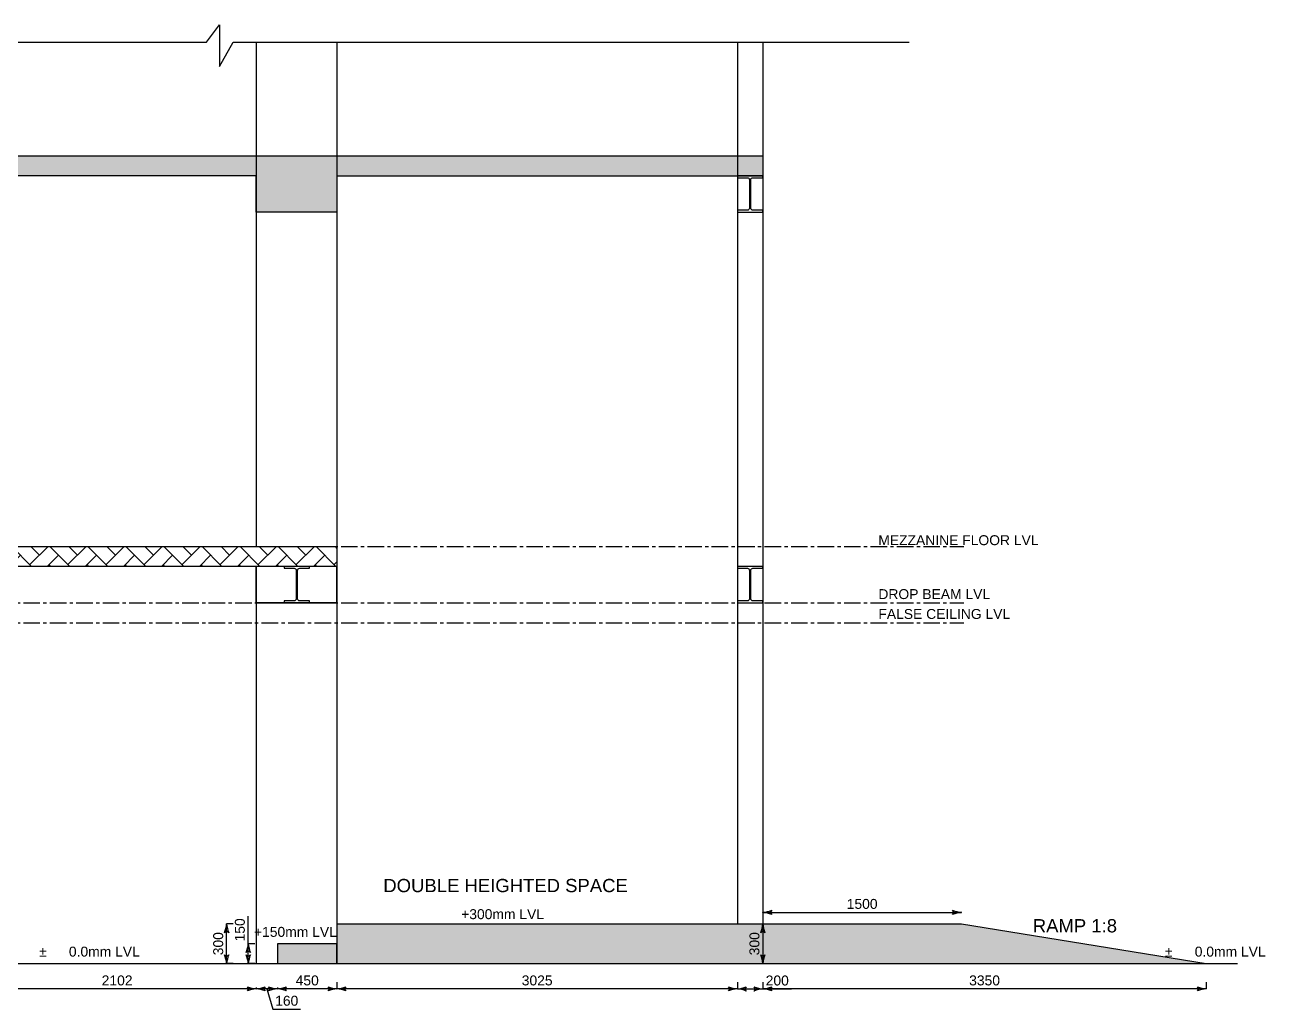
# Model space of a CAD drawing. Header units: millimetres. Extents: x 68727 to 319899, y -4876 to 265722.
# Drawn here: x 248535 to 257905, y 70784 to 78218 of the extents above; entities that cross this region are included whole.
import ezdxf

# ---------------------------------------------------------------- set-up
doc = ezdxf.new("R2010")
doc.units = ezdxf.units.MM
doc.linetypes.add('CENTER', pattern=[2, 1.25, -0.25, 0.25, -0.25])
for name, color, linetype in [('CLINE', 5, 'CENTER'), ('COL', 4, 'Continuous'), ('Dimensions', 172, 'Continuous'), ('POLY', 6, 'Continuous'), ('TEXT', 2, 'Continuous'), ('TEXTS', 1, 'Continuous')]:
    doc.layers.add(name, color=color, linetype=linetype)
for name, color, linetype, lineweight in [('DIMENTIONS', 7, 'Continuous', 25), ('HACH', 252, 'Continuous', 13), ('wall', 5, 'Continuous', 30)]:
    doc.layers.add(name, color=color, linetype=linetype, lineweight=lineweight)
doc.styles.add('ARIAL', font='arial.ttf')
doc.styles.get("Standard").update_dxf_attribs({"font": 'arial.ttf'})
doc.dimstyles.new('SC-25', dxfattribs={"dimtxt": 75, "dimasz": 0.4, "dimexe": 1, "dimexo": 100, "dimgap": 25, "dimtad": 1, "dimdec": 0, "dimzin": 0, "dimdsep": 46, "dimtxsty": 'Standard', "dimblk1": 'A1', "dimblk2": 'A1', "dimsah": 1, "dimcen": 0.09, "dimdle": 3, "dimclrd": 1, "dimclre": 1, "dimclrt": 1, "dimadec": 0, "dimazin": 0, "dimtfac": 1, "dimtdec": 0, "dimtofl": 0, "dimtmove": 0, "dimatfit": 2, "dimldrblk": 'A1', "dimfxl": 10, "dimfxlon": 1, "dimtolj": 1, "dimtzin": 0, "dimarcsym": 0})

# ---------------------------------------------------------------- blocks, each defined once
blk = doc.blocks.new('A1')
at = {"layer": 'wall', "color": 1}
for p, q in [((-138, 0), (-167, 40)), ((-167, -40), (-138, 0))]:
    blk.add_line(p, q, dxfattribs=at)
for centre, start, end in [((53, 586), 248, 264.8035), ((53, -586), 95.1965, 112)]:
    blk.add_arc(centre, 589, start, end, dxfattribs=at)
blk = doc.blocks.new('*D410')
at = {"layer": 'Defpoints', "color": 0, "linetype": 'Continuous', "transparency": 16777216}
for p in [(254110.5, 71428.2), (257460.5, 71128.2), (254110.5, 70937.1)]:
    blk.add_point(p, dxfattribs=at)
at = {"layer": 'TEXT', "color": 1, "linetype": 'Continuous', "lineweight": -2, "transparency": 16777216}
for p, q in [((254110.5, 70987.1), (254110.5, 70936.6)), ((257460.1, 70937.1), (254110.9, 70937.1)), ((257460.5, 70987.1), (257460.5, 70936.6))]:
    blk.add_line(p, q, dxfattribs=at)
at = {"layer": 'TEXT', "color": 1, "linetype": 'Continuous', "lineweight": -2, "transparency": 16777216, "xscale": 0.4, "yscale": 0.4, "zscale": 0.4, "rotation": 180}
blk.add_blockref('A1', (254110.5, 70937.1), dxfattribs=at)
at = {"layer": 'TEXT', "color": 1, "linetype": 'Continuous', "lineweight": -2, "transparency": 16777216, "xscale": 0.4, "yscale": 0.4, "zscale": 0.4}
blk.add_blockref('A1', (257460.5, 70937.1), dxfattribs=at)
at = {"layer": 'TEXT', "color": 1, "linetype": 'Continuous', "transparency": 16777216, "insert": (255785.5, 71000.4), "char_height": 75, "attachment_point": 5, "style": 'ARIAL'}
blk.add_mtext('\\A1;3350', dxfattribs=at)
blk = doc.blocks.new('*D411')
at = {"layer": 'Defpoints', "color": 0, "linetype": 'Continuous', "transparency": 16777216}
for p in [(250893, 71428.2), (253918, 71428.2), (250893, 70937.1)]:
    blk.add_point(p, dxfattribs=at)
at = {"layer": 'TEXT', "color": 1, "linetype": 'Continuous', "lineweight": -2, "transparency": 16777216}
for p, q in [((250893, 70987.1), (250893, 70936.6)), ((253917.6, 70937.1), (250893.4, 70937.1)), ((253918, 70987.1), (253918, 70936.6))]:
    blk.add_line(p, q, dxfattribs=at)
at = {"layer": 'TEXT', "color": 1, "linetype": 'Continuous', "lineweight": -2, "transparency": 16777216, "xscale": 0.4, "yscale": 0.4, "zscale": 0.4, "rotation": 180}
blk.add_blockref('A1', (250893, 70937.1), dxfattribs=at)
at = {"layer": 'TEXT', "color": 1, "linetype": 'Continuous', "lineweight": -2, "transparency": 16777216, "xscale": 0.4, "yscale": 0.4, "zscale": 0.4}
blk.add_blockref('A1', (253918, 70937.1), dxfattribs=at)
at = {"layer": 'TEXT', "color": 1, "linetype": 'Continuous', "transparency": 16777216, "insert": (252405.5, 71000.4), "char_height": 75, "attachment_point": 5, "style": 'ARIAL'}
blk.add_mtext('\\A1;3025', dxfattribs=at)
blk = doc.blocks.new('*D409')
at = {"layer": 'Defpoints', "color": 0, "linetype": 'Continuous', "transparency": 16777216}
for p in [(250223, 71278.2), (250893, 71278.2), (250443.4, 71128.2)]:
    blk.add_point(p, dxfattribs=at)
at = {"layer": 'TEXT', "color": 1, "linetype": 'Continuous', "lineweight": -2, "transparency": 16777216}
for p, q in [((250223, 71278.2), (250223, 71487)), ((250273, 71278.2), (250222.5, 71278.2)), ((250223, 71128.6), (250223, 71277.8)), ((250273, 71128.2), (250222.5, 71128.2))]:
    blk.add_line(p, q, dxfattribs=at)
at = {"layer": 'TEXT', "color": 1, "linetype": 'Continuous', "lineweight": -2, "transparency": 16777216, "xscale": 0.4, "yscale": 0.4, "zscale": 0.4}
for p, rotation in [((250223, 71278.2), 90), ((250223, 71128.2), 270)]:
    blk.add_blockref('A1', p, dxfattribs=dict(at, rotation=rotation))
at = {"layer": 'TEXT', "color": 1, "linetype": 'Continuous', "transparency": 16777216, "insert": (250159.7, 71382.8), "char_height": 75, "attachment_point": 5, "rotation": 90, "style": 'ARIAL'}
blk.add_mtext('\\A1;150', dxfattribs=at)
blk = doc.blocks.new('*D412')
at = {"layer": 'Defpoints', "color": 0, "linetype": 'Continuous', "transparency": 16777216}
for p in [(250059.3, 71428.2), (250893, 71428.2), (250443.4, 71128.2)]:
    blk.add_point(p, dxfattribs=at)
at = {"layer": 'TEXT', "color": 1, "linetype": 'Continuous', "lineweight": -2, "transparency": 16777216}
for p, q in [((250109.3, 71428.2), (250058.8, 71428.2)), ((250059.3, 71128.6), (250059.3, 71427.8)), ((250109.3, 71128.2), (250058.8, 71128.2))]:
    blk.add_line(p, q, dxfattribs=at)
at = {"layer": 'TEXT', "color": 1, "linetype": 'Continuous', "lineweight": -2, "transparency": 16777216, "xscale": 0.4, "yscale": 0.4, "zscale": 0.4}
for p, rotation in [((250059.3, 71428.2), 90), ((250059.3, 71128.2), 270)]:
    blk.add_blockref('A1', p, dxfattribs=dict(at, rotation=rotation))
at = {"layer": 'TEXT', "color": 1, "linetype": 'Continuous', "transparency": 16777216, "insert": (249996, 71278.2), "char_height": 75, "attachment_point": 5, "rotation": 90, "style": 'ARIAL'}
blk.add_mtext('\\A1;300', dxfattribs=at)
blk = doc.blocks.new('i b')
blk.add_lwpolyline([(-74, 0), (10, 0), (10, 6.3), (-22.8, 6.3, -0.414214), (-29.8, 13.3), (-29.8, 106.7, -0.414214), (-22.8, 113.7), (10, 113.7), (10, 120), (-74, 120), (-74, 113.7), (-41.2, 113.7, -0.414214), (-34.2, 106.7), (-34.2, 13.3, -0.414214), (-41.2, 6.3), (-74, 6.3)], format="xyb", close=True)
blk = doc.blocks.new('*D486')
at = {"layer": 'Defpoints', "color": 0, "transparency": 16777216}
for p in [(250443.4, 71128.2), (250893, 71128.2), (250443.4, 70937.1)]:
    blk.add_point(p, dxfattribs=at)
at = {"layer": 'Dimensions', "color": 1, "lineweight": -2, "transparency": 16777216}
for p, q in [((250443.4, 70947.1), (250443.4, 70936.1)), ((250892.6, 70937.1), (250443.8, 70937.1)), ((250893, 70947.1), (250893, 70936.1))]:
    blk.add_line(p, q, dxfattribs=at)
at = {"layer": 'Dimensions', "color": 1, "lineweight": -2, "transparency": 16777216, "xscale": 0.4, "yscale": 0.4, "zscale": 0.4, "rotation": 180}
blk.add_blockref('A1', (250443.4, 70937.1), dxfattribs=at)
at = {"layer": 'Dimensions', "color": 1, "lineweight": -2, "transparency": 16777216, "xscale": 0.4, "yscale": 0.4, "zscale": 0.4}
blk.add_blockref('A1', (250893, 70937.1), dxfattribs=at)
at = {"layer": 'Dimensions', "color": 1, "transparency": 16777216, "insert": (250668.2, 71000.4), "char_height": 75, "attachment_point": 5}
blk.add_mtext('\\A1;450', dxfattribs=at)
blk = doc.blocks.new('*D487')
at = {"layer": 'Defpoints', "color": 0, "transparency": 16777216}
for p in [(250283, 71128.2), (250443.4, 71128.2), (250283, 70937.1)]:
    blk.add_point(p, dxfattribs=at)
at = {"layer": 'Dimensions', "color": 1, "lineweight": -2, "transparency": 16777216}
for p, q in [((250283, 70947.1), (250283, 70936.1)), ((250443, 70937.1), (250283.4, 70937.1)), ((250363.2, 70937.1), (250409.2, 70783.7)), ((250443.4, 70947.1), (250443.4, 70936.1)), ((250409.2, 70783.7), (250617.6, 70783.7))]:
    blk.add_line(p, q, dxfattribs=at)
at = {"layer": 'Dimensions', "color": 1, "lineweight": -2, "transparency": 16777216, "xscale": 0.4, "yscale": 0.4, "zscale": 0.4, "rotation": 180}
blk.add_blockref('A1', (250283, 70937.1), dxfattribs=at)
at = {"layer": 'Dimensions', "color": 1, "lineweight": -2, "transparency": 16777216, "xscale": 0.4, "yscale": 0.4, "zscale": 0.4}
blk.add_blockref('A1', (250443.4, 70937.1), dxfattribs=at)
at = {"layer": 'Dimensions', "color": 1, "transparency": 16777216, "insert": (250513.4, 70847), "char_height": 75, "attachment_point": 5}
blk.add_mtext('\\A1;160', dxfattribs=at)
blk = doc.blocks.new('*D488')
at = {"layer": 'Defpoints', "color": 0, "transparency": 16777216}
for p in [(248181, 71128.2), (250283, 71128.2), (248181, 70937.1)]:
    blk.add_point(p, dxfattribs=at)
at = {"layer": 'Dimensions', "color": 1, "lineweight": -2, "transparency": 16777216}
for p, q in [((248181, 70947.1), (248181, 70936.1)), ((250282.6, 70937.1), (248181.4, 70937.1)), ((250283, 70947.1), (250283, 70936.1))]:
    blk.add_line(p, q, dxfattribs=at)
at = {"layer": 'Dimensions', "color": 1, "lineweight": -2, "transparency": 16777216, "xscale": 0.4, "yscale": 0.4, "zscale": 0.4, "rotation": 180}
blk.add_blockref('A1', (248181, 70937.1), dxfattribs=at)
at = {"layer": 'Dimensions', "color": 1, "lineweight": -2, "transparency": 16777216, "xscale": 0.4, "yscale": 0.4, "zscale": 0.4}
blk.add_blockref('A1', (250283, 70937.1), dxfattribs=at)
at = {"layer": 'Dimensions', "color": 1, "transparency": 16777216, "insert": (249232, 71000.4), "char_height": 75, "attachment_point": 5}
blk.add_mtext('\\A1;2102', dxfattribs=at)
blk = doc.blocks.new('*D731')
at = {"layer": 'Defpoints', "color": 0, "transparency": 16777216}
for p in [(253918, 71428.2), (254110.5, 71428.2), (254110.5, 70936.6)]:
    blk.add_point(p, dxfattribs=at)
at = {"layer": 'Dimensions', "color": 1, "lineweight": -2, "transparency": 16777216}
for p, q in [((253918, 70946.6), (253918, 70935.6)), ((253918.4, 70936.6), (254110.1, 70936.6)), ((254110.5, 70946.6), (254110.5, 70935.6)), ((254110.5, 70936.6), (254327.6, 70936.6))]:
    blk.add_line(p, q, dxfattribs=at)
at = {"layer": 'Dimensions', "color": 1, "lineweight": -2, "transparency": 16777216, "xscale": 0.4, "yscale": 0.4, "zscale": 0.4, "rotation": 180}
blk.add_blockref('A1', (253918, 70936.6), dxfattribs=at)
at = {"layer": 'Dimensions', "color": 1, "lineweight": -2, "transparency": 16777216, "xscale": 0.4, "yscale": 0.4, "zscale": 0.4}
blk.add_blockref('A1', (254110.5, 70936.6), dxfattribs=at)
at = {"layer": 'Dimensions', "color": 1, "transparency": 16777216, "insert": (254219.2, 70999.9), "char_height": 75, "attachment_point": 5}
blk.add_mtext('\\A1;200', dxfattribs=at)
blk = doc.blocks.new('*D880')
at = {"layer": 'Defpoints', "color": 0, "transparency": 16777216}
for p in [(255610.5, 71515), (254110.5, 71428.2), (255610.5, 71428.2)]:
    blk.add_point(p, dxfattribs=at)
at = {"layer": 'POLY', "color": 1, "lineweight": -2, "transparency": 16777216}
for p, q in [((254110.5, 71515), (254110.5, 71516)), ((254110.9, 71515), (255610.1, 71515)), ((255610.5, 71515), (255610.5, 71516))]:
    blk.add_line(p, q, dxfattribs=at)
at = {"layer": 'POLY', "color": 1, "lineweight": -2, "transparency": 16777216, "xscale": 0.4, "yscale": 0.4, "zscale": 0.4, "rotation": 180}
blk.add_blockref('A1', (254110.5, 71515), dxfattribs=at)
at = {"layer": 'POLY', "color": 1, "lineweight": -2, "transparency": 16777216, "xscale": 0.4, "yscale": 0.4, "zscale": 0.4}
blk.add_blockref('A1', (255610.5, 71515), dxfattribs=at)
at = {"layer": 'POLY', "color": 1, "transparency": 16777216, "insert": (254860.5, 71578.3), "char_height": 75, "attachment_point": 5}
blk.add_mtext('\\A1;1500', dxfattribs=at)
blk = doc.blocks.new('*D881')
at = {"layer": 'Defpoints', "color": 0, "transparency": 16777216}
for p in [(254110.5, 71428.2), (254110.5, 71128.2), (254110.5, 71128.2)]:
    blk.add_point(p, dxfattribs=at)
at = {"layer": 'POLY', "color": 1, "lineweight": -2, "transparency": 16777216}
for p, q in [((254110.5, 71428.2), (254111.5, 71428.2)), ((254110.5, 71427.8), (254110.5, 71128.6)), ((254110.5, 71128.2), (254111.5, 71128.2))]:
    blk.add_line(p, q, dxfattribs=at)
at = {"layer": 'POLY', "color": 1, "lineweight": -2, "transparency": 16777216, "xscale": 0.4, "yscale": 0.4, "zscale": 0.4}
for p, rotation in [((254110.5, 71428.2), 90), ((254110.5, 71128.2), 270)]:
    blk.add_blockref('A1', p, dxfattribs=dict(at, rotation=rotation))
at = {"layer": 'POLY', "color": 1, "transparency": 16777216, "insert": (254047.2, 71278.2), "char_height": 75, "attachment_point": 5, "rotation": 90}
blk.add_mtext('\\A1;300', dxfattribs=at)

msp = doc.modelspace()

# ---------------------------------------------------------------- hatches: boundary and pattern name
at = {"layer": 'HACH'}
h = msp.add_hatch(color=256, dxfattribs=at)
h.dxf.hatch_style = 1
h.paths.add_polyline_path([(230963, 77228.2), (250893, 77228.2), (250893, 76803.2), (250283, 76803.2), (250283, 77078.2), (248181, 77078.2), (248181, 76803.2), (247571, 76803.2), (247571, 77078.2), (242692, 77078.2), (242082, 77078.2), (237272, 77078.2), (237272, 76803.2), (236662, 76803.2), (236662, 77078.2), (232542, 77078.2), (232542, 76803.2), (231897, 76803.2), (231897, 77078.2), (230963, 77078.2)])
h = msp.add_hatch(color=256, dxfattribs=at)
h.dxf.hatch_style = 1
h.paths.add_polyline_path([(254110.5, 77078.2), (254110.5, 77228.2), (250893, 77228.2), (250893, 77078.2)])
h = msp.add_hatch(dxfattribs=at)
h.set_pattern_fill('AR-HBONE', color=256)
h.paths.add_polyline_path([(248181, 74278.2), (250893, 74278.2), (250893, 74128.2), (248181, 74128.2)])
h = msp.add_hatch(color=256, dxfattribs=at)
h.dxf.hatch_style = 1
h.paths.add_polyline_path([(250893, 71428.2), (250893, 71128.2), (257460.5, 71128.2), (255610.5, 71428.2), (254110.5, 71428.2)])
h = msp.add_hatch(color=256, dxfattribs=at)
h.dxf.hatch_style = 1
h.paths.add_polyline_path([(250443.4, 71278.2), (250443.4, 71128.2), (250893, 71128.2), (250893, 71278.2)])

# ---------------------------------------------------------------- linework, layer by layer
at = {"lineweight": 30}
msp.add_line((229846.2, 71128.2), (257697.1, 71128.2), dxfattribs=at)
at = {"layer": 'CLINE', "ltscale": 100}
for points in [[(230123.6, 74277.5), (255628.5, 74277.5)], [(230123.6, 73852.5), (255628.5, 73852.5)], [(230123.6, 73702.5), (255628.5, 73702.5)]]:
    msp.add_lwpolyline(points, dxfattribs=at)
at = {"layer": 'COL', "color": 5}
msp.add_line((250893, 71428.2), (254110.5, 71428.2), dxfattribs=at)
at = {"layer": 'COL'}
msp.add_lwpolyline([(230963, 77228.2), (250893, 77228.2), (250893, 76803.2), (250283, 76803.2), (250283, 77078.2), (248181, 77078.2), (248181, 76803.2), (247571, 76803.2), (247571, 77078.2), (242692, 77078.2), (242692, 77078.2), (242082, 77078.2), (242082, 77078.2), (237272, 77078.2), (237272, 76803.2), (236662, 76803.2), (236662, 77078.2), (232542, 77078.2), (232542, 76803.2), (231897, 76803.2), (231897, 77078.2), (230963, 77078.2)], close=True, dxfattribs=at)
for points in [[(250893, 77228.2), (254110.5, 77228.2)], [(250893, 77078.2), (254110.5, 77078.2)], [(250893, 74128.2), (250893, 73853.2), (250283, 73853.2), (250283, 74128.2)]]:
    msp.add_lwpolyline(points, dxfattribs=at)
at = {"layer": 'COL', "color": 5}
for points in [[(250893, 71428.2), (250893, 71428.2), (250893, 71128.2), (250893, 71128.2)], [(254110.5, 71428.2), (255610.5, 71428.2), (257460.5, 71128.2)]]:
    msp.add_lwpolyline(points, dxfattribs=at)
msp.add_lwpolyline([(250443.4, 71278.2), (250443.4, 71128.2), (250893, 71128.2), (250893, 71278.2)], close=True, dxfattribs=at)
at = {"layer": 'DIMENTIONS', "color": 8}
for p, q in [((250283, 78086.8), (250283, 74278.2)), ((250893, 78086.8), (250893, 74128.2)), ((253918, 78086.8), (253918, 71428.2)), ((254110.5, 78086.8), (254110.5, 71428.2)), ((250283, 73853.2), (250283, 71128.2)), ((250893, 73853.2), (250893, 71128.2))]:
    msp.add_line(p, q, dxfattribs=at)
msp.add_lwpolyline([(250283, 74128.2), (250283, 73853.2), (250893, 73853.2), (250893, 74128.2)], dxfattribs=at)
at = {"layer": 'POLY'}
msp.add_lwpolyline([(242457.4, 78086.8), (249906.7, 78086.8), (250005.8, 78218.2), (250005.8, 77903.3), (250107.6, 78086.8), (255216.4, 78086.8)], dxfattribs=at)
msp.add_lwpolyline([(248181, 74278.2), (250893, 74278.2), (250893, 74128.2), (248181, 74128.2)], close=True, dxfattribs=at)

# ---------------------------------------------------------------- block references
at = {"layer": 'POLY', "xscale": 2.291666666651349, "yscale": 2.291666666651349, "zscale": 2.291666666651349}
for p in [(254087.6, 76803.2), (250663.6, 73853.2), (254087.6, 73853.2)]:
    msp.add_blockref('i b', p, dxfattribs=at)

# ---------------------------------------------------------------- texts
at = {"color": 7, "insert": (256149.6, 71463.8), "char_height": 100, "attachment_point": 1}
msp.add_mtext_dynamic_manual_height_columns('RAMP 1:8 ', width=24159.375, gutter_width=47.5, heights=[47.9], dxfattribs=at)
at = {"layer": 'TEXT', "color": 3, "char_height": 75, "attachment_point": 1}
for s, width, insert in [('\\pxi-3,l4,t4;+300mm LVL', 1201.208, (251756.2, 71538.9)), ('\\pxi-3,l4,qc,t4;+150mm LVL', 932.407, (250075.3, 71405.1)), ('\\pxi-3,l4,t4;%%P^I0.0mm LVL', 1428.288, (248567.7, 71256.1)), ('\\pxi-3,l4,t4;%%P^I0.0mm LVL', 1428.288, (257073.2, 71256.1))]:
    msp.add_mtext_dynamic_manual_height_columns(s, width=width, gutter_width=12.5, heights=[0], dxfattribs=dict(at, insert=insert))
at = {"layer": 'TEXTS', "linetype": 'Continuous', "lineweight": 25, "attachment_point": 1, "rotation": 360}
for s, width, insert, char_height in [('MEZZANINE FLOOR LVL', 1399.265, (254982.3, 74363.4), 75), ('DROP BEAM LVL', 1399.265, (254983.2, 73956.2), 75), ('FALSE CEILING LVL', 1399.265, (254983.2, 73806.2), 75), ('DOUBLE HEIGHTED SPACE', 2367.454, (251243, 71767.6), 100)]:
    msp.add_mtext_dynamic_manual_height_columns(s, width=width, gutter_width=12.5, heights=[0], dxfattribs=dict(at, insert=insert, char_height=char_height))

# ---------------------------------------------------------------- dimensions: what is measured, and where the dimension line sits
at = {"layer": 'Dimensions'}
dim = msp.add_linear_dim(base=(254110.5, 70936.6), p1=(253918, 71428.2), p2=(254110.5, 71428.2), text='200', dimstyle='SC-25', dxfattribs=at)
dim.commit()
dim.dimension.update_dxf_attribs({"geometry": '*D731', "text_midpoint": (254219.2, 70999.9)})
for base, p1, p2, picture, middle in [((248181, 70937.1), (250283, 71128.2), (248181, 71128.2), '*D488', (249232, 71000.4)), ((250283, 70937.1), (250443.4, 71128.2), (250283, 71128.2), '*D487', (250434.2, 70847))]:
    dim = msp.add_linear_dim(base=base, p1=p1, p2=p2, dimstyle='SC-25', override={"dimtmove": 1}, dxfattribs=at)
    dim.commit()
    dim.dimension.update_dxf_attribs({"geometry": picture, "text_midpoint": middle})
dim = msp.add_linear_dim(base=(250443.4, 70937.1), p1=(250893, 71128.2), p2=(250443.4, 71128.2), dimstyle='SC-25', dxfattribs=at)
dim.commit()
dim.dimension.update_dxf_attribs({"geometry": '*D486', "text_midpoint": (250668.2, 71000.4)})
at = {"layer": 'POLY'}
dim = msp.add_linear_dim(base=(255610.5, 71515), p1=(254110.5, 71428.2), p2=(255610.5, 71428.2), dimstyle='SC-25', dxfattribs=at)
dim.commit()
dim.dimension.update_dxf_attribs({"geometry": '*D880', "text_midpoint": (254860.5, 71578.3)})
dim = msp.add_linear_dim(base=(254110.5, 71128.2), p1=(254110.5, 71428.2), p2=(254110.5, 71128.2), angle=90, dimstyle='SC-25', dxfattribs=at)
dim.commit()
dim.dimension.update_dxf_attribs({"geometry": '*D881', "text_midpoint": (254047.2, 71278.2)})
at = {"layer": 'TEXT', "linetype": 'Continuous'}
for base, p2, picture, middle in [((250059.3, 71428.2), (250893, 71428.2), '*D412', (249996, 71278.2)), ((250223, 71278.2), (250893, 71278.2), '*D409', (250159.7, 71382.8))]:
    dim = msp.add_linear_dim(base=base, p1=(250443.4, 71128.2), p2=p2, angle=90, dimstyle='SC-25', override={"dimtxt": 75, "dimexe": 0.5, "dimexo": 0.5, "dimtxsty": 'ARIAL', "dimfxl": 50, "dimfxlon": 1}, dxfattribs=at)
    dim.commit()
    dim.dimension.update_dxf_attribs({"geometry": picture, "text_midpoint": middle})
for base, p1, p2, picture, middle in [((250893, 70937.1), (253918, 71428.2), (250893, 71428.2), '*D411', (252405.5, 71000.4)), ((254110.5, 70937.1), (257460.5, 71128.2), (254110.5, 71428.2), '*D410', (255785.5, 71000.4))]:
    dim = msp.add_linear_dim(base=base, p1=p1, p2=p2, dimstyle='SC-25', override={"dimtxt": 75, "dimexe": 0.5, "dimexo": 0.5, "dimtxsty": 'ARIAL', "dimfxl": 50, "dimfxlon": 1}, dxfattribs=at)
    dim.commit()
    dim.dimension.update_dxf_attribs({"geometry": picture, "text_midpoint": middle})

doc.saveas('drawing.dxf')
